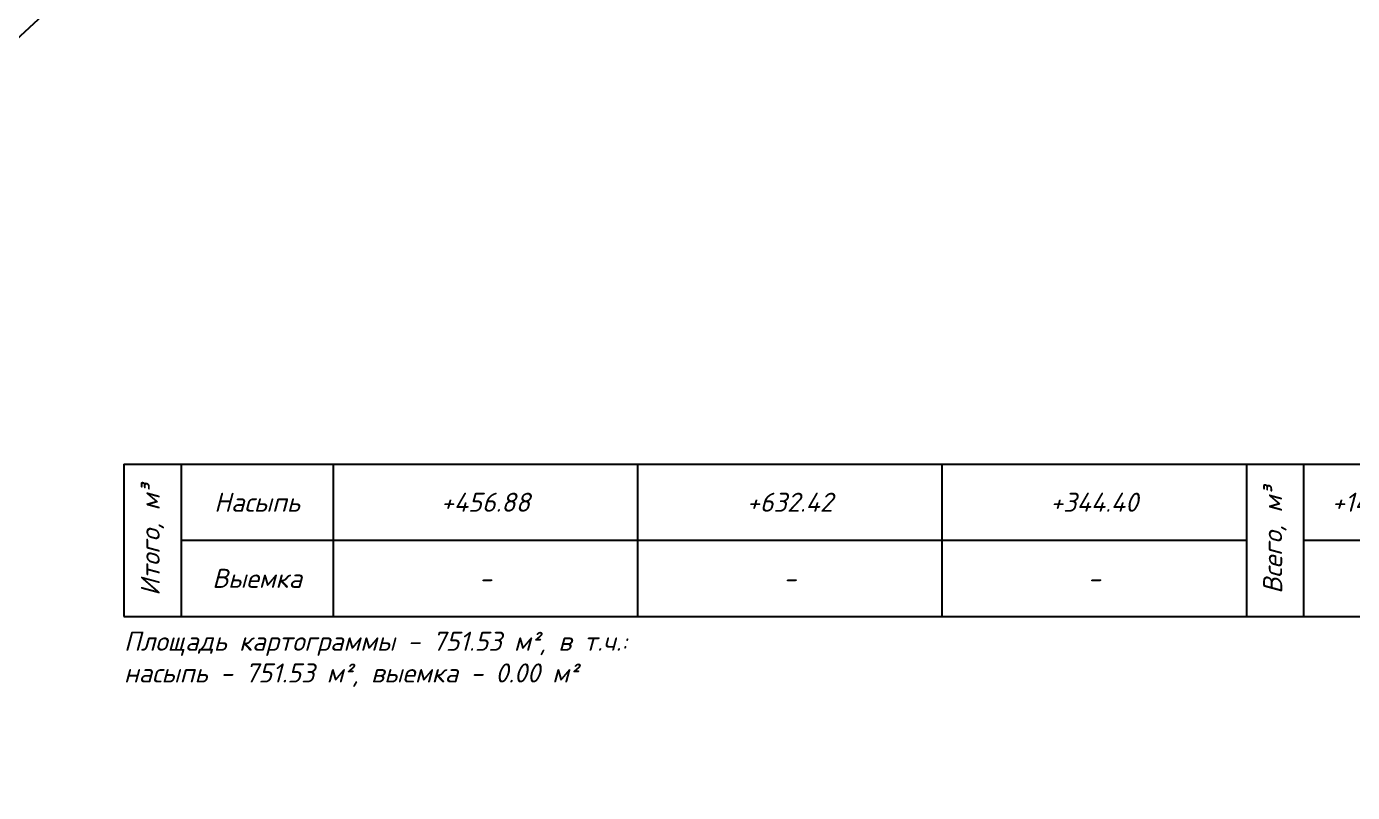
# Model space of a CAD drawing. Header units: metres. Extents: x 2302534 to 2308412, y 452340 to 454783.
# Drawn here: x 2308006.9 to 2308094.1, y 454365.2 to 454415.5 of the extents above; entities that cross this region are included whole.
import ezdxf

# ---------------------------------------------------------------- set-up
doc = ezdxf.new("R2010")
doc.units = ezdxf.units.M
doc.layers.add('АД_серый', color=250, linetype='Continuous')
doc.layers.add('ГП_ПЗМ', color=7, linetype='Continuous')
doc.layers.add('ГП_АД том 3.2.6', color=250, linetype='Continuous', lineweight=40)
doc.styles.add('ASML', font='isocpeui.ttf')

# ---------------------------------------------------------------- blocks, each defined once
blk = doc.blocks.new('АД 3.2.6')
at = {"layer": 'АД_серый'}
h = blk.add_hatch(dxfattribs=at)
h.set_pattern_fill('ANSI37', color=256, scale=0.25)
h.set_pattern_definition([(45, (-2306965.9422, -453205.9558), (-0.56126600757, 0.56126600757), []), (135, (-2306965.9422, -453205.9558), (-0.56126600757, -0.56126600757), [])])
edge = h.paths.add_edge_path()
edge.add_line((1053.932, 1206.085), (1054.025, 1208.205))
edge.add_line((1054.025, 1208.205), (1018.622, 1175.792))
edge.add_line((1018.622, 1175.792), (966.992, 1128.523))
edge.add_line((966.992, 1128.523), (878.484, 1047.491))
edge.add_line((878.484, 1047.491), (841.605, 1013.727))
edge.add_line((841.605, 1013.727), (814.315, 988.742))
edge.add_line((814.315, 988.742), (777.436, 954.979))
edge.add_line((777.436, 954.979), (740.558, 921.215))
edge.add_line((740.558, 921.215), (666.801, 853.688))
edge.add_line((666.801, 853.688), (629.922, 819.925))
edge.add_line((629.922, 819.925), (593.044, 786.161))
edge.add_line((593.044, 786.161), (556.165, 752.398))
edge.add_line((556.165, 752.398), (292.418, 510.929))
edge.add_line((292.418, 510.929), (59.061, 297.283))
edge.add_arc((479.248, -161.67), 622.25, 132.475091, 141.131797)
edge.add_line((-5.231, 228.811), (-27.958, 200.613))
edge.add_arc((-516.719, 594.546), 627.75, 312.475231, 321.131797, ccw=False)
edge.add_line((-92.817, 131.536), (-212.235, 22.206))
edge.add_line((-212.235, 22.206), (-211.222, 21.099))
edge.add_line((-211.222, 21.099), (-91.804, 130.43))
edge.add_arc((-516.719, 594.546), 629.25, 312.475231, 321.131797)
edge.add_line((-26.79, 199.672), (-4.063, 227.87))
edge.add_arc((479.248, -161.67), 620.75, 132.475091, 141.131797, ccw=False)
edge.add_line((60.074, 296.177), (293.446, 509.837))
edge.add_line((293.446, 509.837), (557.178, 751.291))
edge.add_line((557.178, 751.291), (594.057, 785.055))
edge.add_line((594.057, 785.055), (630.935, 818.818))
edge.add_line((630.935, 818.818), (667.814, 852.582))
edge.add_line((667.814, 852.582), (741.571, 920.109))
edge.add_line((741.571, 920.109), (778.449, 953.872))
edge.add_line((778.449, 953.872), (815.328, 987.636))
edge.add_line((815.328, 987.636), (842.618, 1012.621))
edge.add_line((842.618, 1012.621), (879.496, 1046.384))
edge.add_line((879.496, 1046.384), (968.005, 1127.417))
edge.add_line((968.005, 1127.417), (1019.635, 1174.685))
edge.add_line((1019.635, 1174.685), (1053.932, 1206.085))
at = {"layer": 'АД_серый', "linetype": 'Continuous', "flags": 128}
blk.add_lwpolyline([(989.178, 1138.351), (1003.197, 1152.656), (1021.439, 1169.754), (1022.325, 1170.577), (1039.703, 1186.827), (1053.034, 1199.173), (1057.623, 1197.983), (1061.582, 1199.951), (1068.904, 1206.762), (1078.124, 1215.394), (1079.311, 1215.698)], dxfattribs=at)
blk = doc.blocks.new('*T216')
at = {"layer": 'ГП_ПЗМ', "color": 0, "linetype": 'ByBlock', "lineweight": -2, "transparency": 16777216}
for p, q in [((0, 0), (87.5, 0)), ((0, 0), (0, -10)), ((3.75, 0), (3.75, -10)), ((13.75, 0), (13.75, -10)), ((33.75, 0), (33.75, -10)), ((53.75, 0), (53.75, -10)), ((73.75, 0), (73.75, -10)), ((77.5, 0), (77.5, -10)), ((87.5, 0), (87.5, -10)), ((3.75, -5), (73.75, -5)), ((77.5, -5), (87.5, -5)), ((0, -10), (87.5, -10))]:
    blk.add_line(p, q, dxfattribs=at)
at = {"layer": 'ГП_ПЗМ', "color": 0, "transparency": 16777216, "char_height": 1.25, "width": 9.98, "attachment_point": 5, "rotation": 90, "style": 'ASML'}
for s, insert in [('Итого, м³', (1.875, -5)), ('Всего, м³', (75.625, -5))]:
    blk.add_mtext(s, dxfattribs=dict(at, insert=insert))
at = {"layer": 'ГП_ПЗМ', "color": 0, "transparency": 16777216, "attachment_point": 5, "style": 'ASML'}
for s, insert, char_height, width in [('Насыпь', (8.75, -2.5), 1.25, 9.98), ('+456.88', (23.75, -2.5), 1.25, 19.98), ('+632.42', (43.75, -2.5), 1.25, 19.98), ('+344.40', (63.75, -2.5), 1.25, 19.98), ('+1433.70', (82.5, -2.5), 1.25, 9.98), ('Выемка', (8.75, -7.5), 1.25, 9.98), ('-', (23.75, -7.5), 1.25, 19.98), ('-', (43.75, -7.5), 1.25, 19.98), ('-', (63.75, -7.5), 1.25, 19.98), ('-', (82.5, -7.5), 2.5, 9.98)]:
    blk.add_mtext(s, dxfattribs=dict(at, insert=insert, char_height=char_height, width=width))
blk = doc.blocks.new('ПЗМ_площадка 4')
blk.add_blockref('*T216', (-21.184, 46.338))
at = {"layer": 'ГП_ПЗМ', "color": 7, "insert": (-21.184, 35.33), "char_height": 1.25, "attachment_point": 1, "style": 'ASML'}
blk.add_mtext('Площадь картограммы - 751.53 м², в т.ч.: \\Pнасыпь - 751.53 м², выемка - 0.00 м²', dxfattribs=at)

msp = doc.modelspace()

# ---------------------------------------------------------------- block references
at = {"layer": 'ГП_АД том 3.2.6'}
msp.add_blockref('АД 3.2.6', (2306959.994, 453221.76), dxfattribs=at)
at = {"layer": 'ГП_ПЗМ'}
msp.add_blockref('ПЗМ_площадка 4', (2308034.512, 454340.415), dxfattribs=at)

doc.saveas('drawing.dxf')
